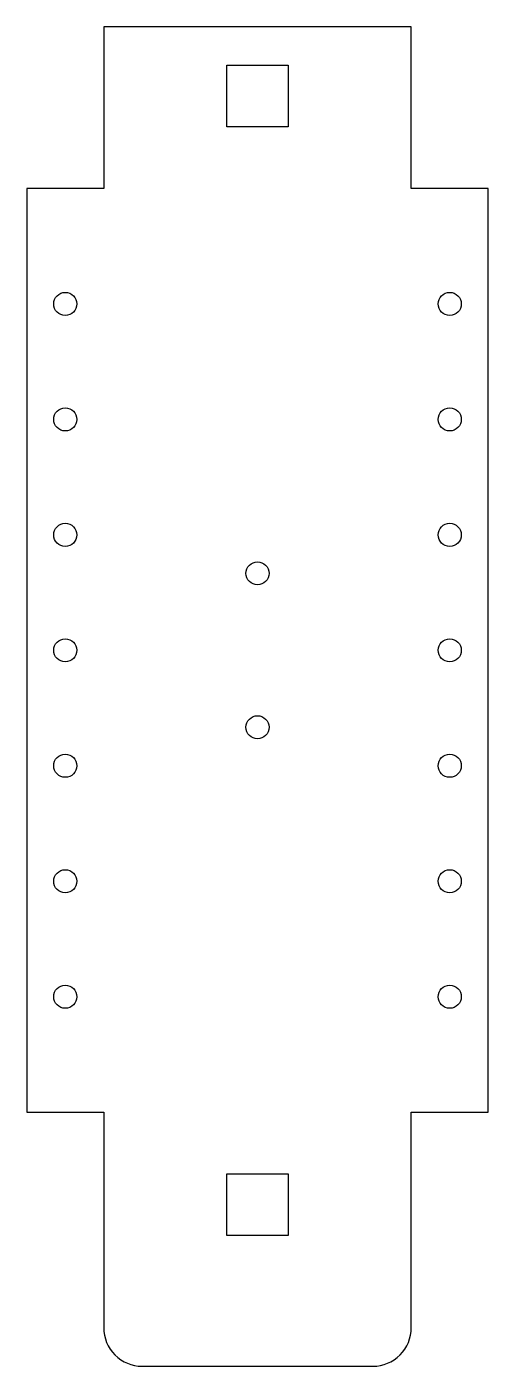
# Model space of a CAD drawing. Header units: millimetres. Extents: x 0 to 60, y -33 to 141.
import ezdxf

# ---------------------------------------------------------------- set-up
doc = ezdxf.new("R2010")
doc.units = ezdxf.units.MM
doc.header["$MEASUREMENT"] = 0

msp = doc.modelspace()

# ---------------------------------------------------------------- linework, layer by layer
msp.add_lwpolyline([(50, -28), (50, 0), (60, 0), (60, 120), (50, 120), (50, 141), (10, 141), (10, 120), (0, 120), (0, 0), (10, 0), (10, -28, 0.414214), (15, -33), (45, -33, 0.414214)], format="xyb", close=True)
for points in [[(34, 128), (26, 128), (26, 136), (34, 136)], [(26, -8), (34, -8), (34, -16), (26, -16)]]:
    msp.add_lwpolyline(points, close=True)
for centre in [(5, 105), (55, 105), (5, 90), (55, 90), (5, 75), (55, 75), (30, 70), (5, 60), (55, 60), (30, 50), (5, 45), (55, 45), (5, 30), (55, 30), (5, 15), (55, 15)]:
    msp.add_circle(centre, 1.5)

doc.saveas('drawing.dxf')
